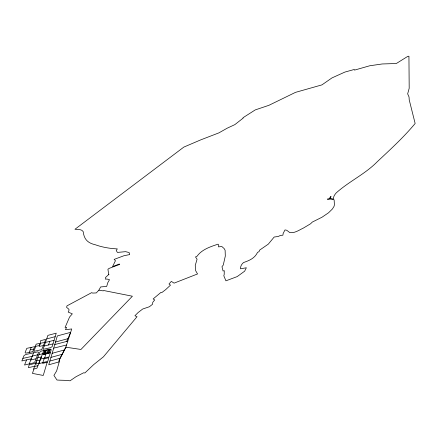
<?xml version="1.0" encoding="UTF-8"?>
<svg xmlns="http://www.w3.org/2000/svg" width="437" height="437" viewBox="0 0 437 437"><rect width="100%" height="100%" fill="white"/><g stroke="black" fill="none" stroke-linecap="round" stroke-linejoin="round"><path stroke-width="0.66" d="M44.634 342.417L45.524 339.347L40.324 340.838L40.406 343.285L39.472 345.53L35.206 346.421L36.184 344.148L44.634 342.417L41.684 349.644L33.829 351.381L35.812 346.29M53.024 343.881L52.271 346.459L50.714 347.644L43.023 349.349L47.906 335.37L56.231 333.163L53.024 343.881L44.339 345.973M44.7 357.985L45.89 353.954M70.641 332.355L57.351 335.916L48.736 364.813L58.951 361.934L59.252 359.531L65.949 346.874L71.734 328.963L65.479 329.7L66.555 327.302L65.08 327.477L69.57 317.033L72.318 313.837L68.205 312.1L68.86 310.964L68.97 309.325L66.555 307.309L67.03 305.829L91.688 292.648L92.66 293.09L96.293 292.927L98.893 290.163L100.641 286.934L106.672 286.432L107.824 282.624L109.507 279.713L106.737 278.975L105.661 279.303L105.443 277.566L109.026 274.256L108.321 274.502L108.611 273.873L107.934 269.208L109.239 268.356L119.705 264.401L119.279 264.019L112.56 266.625L115.45 260.72L114.133 259.398L123.89 255.76L129.68 254.563L129.139 252.553L125.616 251.663L117.411 252.422L116.226 250.51L117.335 248.899C109.867 248.538 102.395 247.298 95.348 244.769C87.93 243.098 84.073 239.525 83.199 231.626C81.26 228.671 77.748 229.982 74.967 229.256L183.824 147.1L200.818 139.84L218.921 132.864L227.164 128.199L234.833 124.632L243.174 118.105L242.95 117.908L243.862 117.176L255.257 109.906L268.886 105.322L295.51 92.36L321.949 84.876L331.973 77.912L344.908 72.072L354.309 69.467L354.511 70.111L369.751 65.769L382.233 63.966L396.315 63.518L407.688 56.417L408.934 56.198L409.19 88.285L407.661 93.862L409.032 96.959L409.229 99.909L415.15 123.485C403.662 137.316 390.432 149.388 377.289 161.695C365.13 174.139 348.972 181.393 336.146 192.979C334.698 194.689 333.251 196.65 333.551 198.988L329.962 198.578L331.082 196.47L330.672 196.497L329.159 198.808L327.504 198.955L327.45 199.343L330.946 199.064L334.136 199.846L334.414 204.893L333.988 206.472L332.36 209.033L328.537 212.786L322.042 217.205L312.291 222.083L310.554 223.793L303.431 228.038C299.116 230.037 294.866 233.336 289.807 232.615L286.705 230.25L284.99 229.917L283.154 233.462L282.903 235.193L280.45 235.406L278.271 236.477L274.168 237.034L268.307 244.136L259.534 250.183L259.054 251.641L257.54 252.373C254.804 258.316 249.237 260.561 243.535 262.539C241.656 264.074 240.399 266.341 240.476 268.804L246.353 267.766L244.644 271.186L237.204 276.588L225.929 280.827L223.793 275.736L224.192 274.534L224.279 270.661L223.056 271L221.98 266.696L223.269 265.084L225.312 256.038L225.121 250.303L224.197 248.62L221.816 246.506L218.495 246.867L218.79 245.266L218.085 244.163C210.514 246.648 201.67 249.527 196.956 256.366L195.492 256.94L197.082 259.217L195.246 265.428L195.683 270.738L197.546 273.955L174.068 283.143L171.331 281.384L169.004 283.984L170.49 285.142L165.683 289.622L161.843 292.566L161.024 292.337L153.163 298.919L154.682 299.973L152.77 302.295L152.562 304.245L149.421 306.741L142.702 309.014L138.108 312.548L134.913 315.76L137.032 316.71L103.427 356.821L93.808 364.513L84.882 372.958L83.62 372.794L76.011 376.716L70.057 380.802C65.676 380.081 61.437 380.403 56.968 380.015L53.92 375.41L56.641 370.942L59.137 362.273L59.263 360.23L65.932 347.207M47.191 362.218L43.258 375.449L32.436 373.4L33.933 368.986M44.284 358.094L42.608 363.42L47.54 362.126M44.022 358.924L48.878 357.635L47.791 361.295L38.696 363.737L40.537 359.067L49.119 356.832L51.255 349.649L50.321 349.103L41.275 351.091L39.849 352.146L33.583 369.079L36.937 368.2L40.171 360.001L36.489 360.847M45.754 342.329L54.068 340.325M48.485 345.017L49.834 341.27M43.804 350.534L40.537 359.067L41.357 356.925L37.675 357.766M29.246 352.397L31.153 347.442L34.769 346.617L32.748 351.621L25.799 353.156L25.089 352.544L26.788 348.333L31.153 347.442M26.553 359.897L24.548 365.026L33.551 362.89L34.851 361.918L38.576 352.413L37.817 351.872L25.499 354.593L23.92 355.734L21.85 360.957L31.229 358.837M44.864 350.299L43.17 354.636L50.304 352.845M45.257 351.282L44.082 354.287L44.771 354.134L45.945 351.13M46.284 350.354L46 351.075L45.006 351.299M47.464 352.386L46.977 353.637L48.698 353.249L49.19 351.993L47.327 352.413L47.819 351.162L49.676 350.742L50.168 349.491L45.29 350.578L43.946 354.019L48.693 352.949L50.036 349.507M47.955 351.13L48.441 349.879M49.042 349.731L48.764 350.452L49.758 350.228M29.213 363.994L33.594 352.806M40.406 343.285L39.095 346.426L43.35 345.558M66.697 341.423L70.319 333.136M49.84 361.082L59.902 358.302M52.123 353.325L64.305 349.982M50.921 357.406L61.988 354.363M46.835 338.904L55.138 336.654M55.455 342.024L67.833 338.724M54.701 344.585L67.811 341.133M34.436 366.561L37.932 365.676M35.55 363.278L29.153 364.873L28.421 367.664L34.534 366.272M53.653 348.147L66.561 344.995M30.781 359.99L36.091 358.733M38.844 363.36L35.987 364.032L36.353 362.634L35.752 362.754M32.327 356.035L37.653 354.822M48.196 350.507L49.922 350.119M44.667 352.785L45.361 352.632M44.268 353.183L49.02 352.113M47.218 353.009L48.944 352.621M38.898 354.604L42.553 353.806M22.861 358.4L32.207 356.352M30.235 349.829L33.78 349.065M65.785 347.186L80.954 349.458L132.395 296.22L103.558 290.49L103.236 290.884L98.893 290.163"/></g></svg>
